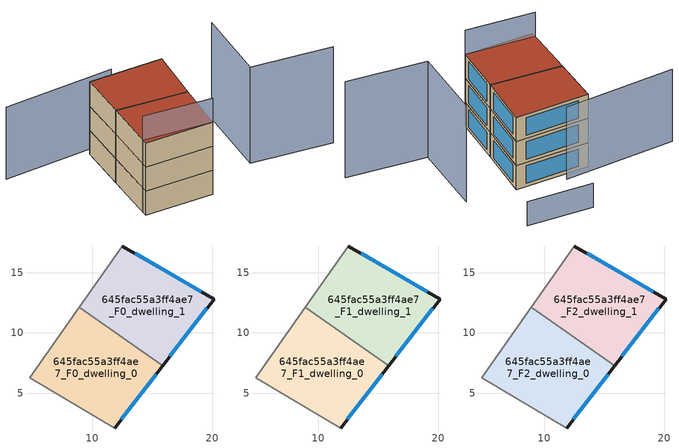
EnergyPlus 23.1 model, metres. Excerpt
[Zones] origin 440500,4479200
645fac55a3ff4ae7_F0_dwelling_0
 floor ground (EU_floor_Construction): 15.86,7.28 11.86,2.11 4.83,6.27 8.93,12.13 z0
 wall outside (EU_wall_Construction): 11.86,2.11 15.86,7.28 z0:3
 wall adiabatic (EU_wall_Construction): 8.93,12.13 4.83,6.27 11.86,2.11 z0:3
 wall to 645fac55a3ff4ae7_F0_dwelling_1 (EU_wall_Construction): 15.86,7.28 8.93,12.13 z0:3
 window (EU_Window_Construction): 12.42,2.82 15.31,6.56 z0.42:2.58
645fac55a3ff4ae7_F0_dwelling_1
 floor ground (EU_floor_Construction): 20.13,12.81 15.86,7.28 8.93,12.13 12.5,17.23 z0
 wall outside (EU_wall_Construction): 15.86,7.28 20.13,12.81 12.5,17.23 z0:3
 wall adiabatic (EU_wall_Construction): 12.5,17.23 8.93,12.13 z0:3
 window (EU_Window_Construction): 19.07,13.42 13.56,16.62 / 16.46,8.05 19.54,12.04 z0.42:2.58
645fac55a3ff4ae7_F1_dwelling_0
 floor to 645fac55a3ff4ae7_F0_dwelling_0 (EU_floor_Construction): 15.86,7.28 11.86,2.11 4.83,6.27 8.93,12.13 z3
 wall outside (EU_wall_Construction): 11.86,2.11 15.86,7.28 z3:6
 wall adiabatic (EU_wall_Construction): 8.93,12.13 4.83,6.27 11.86,2.11 z3:6
 wall to 645fac55a3ff4ae7_F1_dwelling_1 (EU_wall_Construction): 15.86,7.28 8.93,12.13 z3:6
 window (EU_Window_Construction): 12.42,2.82 15.31,6.56 z3.42:5.58
645fac55a3ff4ae7_F1_dwelling_1
 floor to 645fac55a3ff4ae7_F0_dwelling_1 (EU_floor_Construction): 20.13,12.81 15.86,7.28 8.93,12.13 12.5,17.23 z3
 wall outside (EU_wall_Construction): 15.86,7.28 20.13,12.81 12.5,17.23 z3:6
 wall adiabatic (EU_wall_Construction): 12.5,17.23 8.93,12.13 z3:6
 window (EU_Window_Construction): 19.07,13.42 13.56,16.62 / 16.46,8.05 19.54,12.04 z3.42:5.58
645fac55a3ff4ae7_F2_dwelling_0
 floor to 645fac55a3ff4ae7_F1_dwelling_0 (EU_floor_Construction): 15.86,7.28 11.86,2.11 4.83,6.27 8.93,12.13 z6
 wall outside (EU_wall_Construction): 11.86,2.11 15.86,7.28 z6:9
 wall adiabatic (EU_wall_Construction): 8.93,12.13 4.83,6.27 11.86,2.11 z6:9
 wall to 645fac55a3ff4ae7_F2_dwelling_1 (EU_wall_Construction): 15.86,7.28 8.93,12.13 z6:9
 window (EU_Window_Construction): 12.42,2.82 15.31,6.56 z6.42:8.58
 roof outside (EU_roof_Construction): 11.86,2.11 15.86,7.28 8.93,12.13 4.83,6.27 z9
645fac55a3ff4ae7_F2_dwelling_1
 floor to 645fac55a3ff4ae7_F1_dwelling_1 (EU_floor_Construction): 20.13,12.81 15.86,7.28 8.93,12.13 12.5,17.23 z6
 wall outside (EU_wall_Construction): 15.86,7.28 20.13,12.81 12.5,17.23 z6:9
 wall adiabatic (EU_wall_Construction): 12.5,17.23 8.93,12.13 z6:9
 window (EU_Window_Construction): 19.07,13.42 13.56,16.62 / 16.46,8.05 19.54,12.04 z6.42:8.58
 roof outside (EU_roof_Construction): 15.86,7.28 20.13,12.81 12.5,17.23 8.93,12.13 z9
shading: 26.85,-4.1 19.09,1.58 / 19.09,1.58 24.77,9.35 / 5.21,6.81 11.87,2.1 z0:12; 3.91,22.55 15.76,16.46 z0:9; 25.8,17.24 19.27,21.57 z0:3
[Building]
EU S2 Campaign: North Axis=0; Terrain=City; Solar Distribution=FullExterior
[Site:Location]
Madrid: Latitude=40.5; Longitude=-3.5; Time Zone=1; Elevation=609
[SizingPeriod:WeatherFileDays]
AnnualSizingPeriod: Begin Month=1; Begin Day of Month=1; End Month=12; End Day of Month=31; Day of Week for Start Day=Monday; Use Weather File Daylight Saving Period=No; Use Weather File Rain and Snow Indicators=No
[MATERIAL]
EU_InternalMass_Material: Roughness=MediumRough; Thickness=0.1; Conductivity=1; Density=1800; Specific Heat=900; Thermal Absorptance=0.9; Solar Absorptance=0.7; Visible Absorptance=0.7
[MATERIAL:NOMASS] Roughness=MediumRough; Thermal Absorptance=0.9; Solar Absorptance=0.7; Visible Absorptance=0.7
Name | Thermal Resistance
EU_wall_NoMass | 1.60022
EU_roof_NoMass | 1.57597
EU_floor_NoMass | 0.470652
[WINDOWMATERIAL:SIMPLEGLAZINGSYSTEM]
EU_Window_SimpleGlazing: UFactor=3.28802; Solar Heat Gain Coefficient=0.85; Visible Transmittance=0.85
[CONSTRUCTION]
EU_wall_Construction: EU_wall_NoMass
EU_roof_Construction: EU_roof_NoMass
EU_floor_Construction: EU_floor_NoMass
EU_InternalMass_Construction: EU_InternalMass_Material
EU_Window_Construction: EU_Window_SimpleGlazing
[ZONE] Type=1; Multiplier=1; Ceiling Height=autocalculate; Floor Area=autocalculate; Part of Total Floor Area=Yes
Name | Volume
645fac55a3ff4ae7_F0_dwelling_0 | 170.492
645fac55a3ff4ae7_F1_dwelling_0; 645fac55a3ff4ae7_F2_dwelling_0 | 170.491
645fac55a3ff4ae7_F0_dwelling_1 | 170.489
645fac55a3ff4ae7_F1_dwelling_1; 645fac55a3ff4ae7_F2_dwelling_1 | 170.49
[INTERNALMASS] Construction=EU_InternalMass_Construction
Name | Zone or ZoneList | Surface Area
645fac55a3ff4ae7_F0_dwelling_0_EU_InternalMass | 645fac55a3ff4ae7_F0_dwelling_0 | 56.8305
645fac55a3ff4ae7_F0_dwelling_1_EU_InternalMass | 645fac55a3ff4ae7_F0_dwelling_1 | 56.8298
645fac55a3ff4ae7_F1_dwelling_0_EU_InternalMass | 645fac55a3ff4ae7_F1_dwelling_0 | 56.8305
645fac55a3ff4ae7_F1_dwelling_1_EU_InternalMass | 645fac55a3ff4ae7_F1_dwelling_1 | 56.8298
645fac55a3ff4ae7_F2_dwelling_0_EU_InternalMass | 645fac55a3ff4ae7_F2_dwelling_0 | 56.8305
645fac55a3ff4ae7_F2_dwelling_1_EU_InternalMass | 645fac55a3ff4ae7_F2_dwelling_1 | 56.8298
[OTHEREQUIPMENT] Fuel Type=Electricity; Design Level Calculation Method=Watts/Area; Power per Zone Floor Area=1; Fraction Latent=0; Fraction Radiant=0; Fraction Lost=0; Carbon Dioxide Generation Rate=0; EndUse Subcategory=EU_Step8_InternalGains
Name | Zone or ZoneList or Space or SpaceList | Schedule
EU_Step8_InternalGain_645fac55a3ff4ae7_F0_dwelling_0_f000 | 645fac55a3ff4ae7_F0_dwelling_0 | EU_Step8_GainSchedule_645fac55a3ff4ae7_F0_dwelling_0_f000
EU_Step8_InternalGain_645fac55a3ff4ae7_F0_dwelling_1_f000 | 645fac55a3ff4ae7_F0_dwelling_1 | EU_Step8_GainSchedule_645fac55a3ff4ae7_F0_dwelling_1_f000
EU_Step8_InternalGain_645fac55a3ff4ae7_F1_dwelling_0_f000 | 645fac55a3ff4ae7_F1_dwelling_0 | EU_Step8_GainSchedule_645fac55a3ff4ae7_F1_dwelling_0_f000
EU_Step8_InternalGain_645fac55a3ff4ae7_F1_dwelling_1_f000 | 645fac55a3ff4ae7_F1_dwelling_1 | EU_Step8_GainSchedule_645fac55a3ff4ae7_F1_dwelling_1_f000
EU_Step8_InternalGain_645fac55a3ff4ae7_F2_dwelling_0_f000 | 645fac55a3ff4ae7_F2_dwelling_0 | EU_Step8_GainSchedule_645fac55a3ff4ae7_F2_dwelling_0_f000
EU_Step8_InternalGain_645fac55a3ff4ae7_F2_dwelling_1_f000 | 645fac55a3ff4ae7_F2_dwelling_1 | EU_Step8_GainSchedule_645fac55a3ff4ae7_F2_dwelling_1_f000
[ZONEVENTILATION:DESIGNFLOWRATE] Schedule=EU_AlwaysOn; Design Flow Rate Calculation Method=AirChanges/Hour; Air Changes per Hour=0.480704; Ventilation Type=Natural; Fan Pressure Rise=0; Fan Total Efficiency=1; Constant Term Coefficient=1; Temperature Term Coefficient=0; Velocity Term Coefficient=0; Velocity Squared Term Coefficient=0; Minimum Indoor Temperature=-100; Maximum Indoor Temperature=100; Delta Temperature=-100; Minimum Outdoor Temperature=-100; Maximum Outdoor Temperature=100; Maximum Wind Speed=40
Name | Zone or ZoneList or Space or SpaceList
EU_ConstantAir_645fac55a3ff4ae7_F0_dwelling_0 | 645fac55a3ff4ae7_F0_dwelling_0
EU_ConstantAir_645fac55a3ff4ae7_F0_dwelling_1 | 645fac55a3ff4ae7_F0_dwelling_1
EU_ConstantAir_645fac55a3ff4ae7_F1_dwelling_0 | 645fac55a3ff4ae7_F1_dwelling_0
EU_ConstantAir_645fac55a3ff4ae7_F1_dwelling_1 | 645fac55a3ff4ae7_F1_dwelling_1
EU_ConstantAir_645fac55a3ff4ae7_F2_dwelling_0 | 645fac55a3ff4ae7_F2_dwelling_0
EU_ConstantAir_645fac55a3ff4ae7_F2_dwelling_1 | 645fac55a3ff4ae7_F2_dwelling_1
[HVACTEMPLATE:THERMOSTAT] Constant Heating Setpoint=20; Constant Cooling Setpoint=50
EU_HeatOnly_645fac55a3ff4ae7_F0_dwelling_0; EU_HeatOnly_645fac55a3ff4ae7_F0_dwelling_1; EU_HeatOnly_645fac55a3ff4ae7_F1_dwelling_0; EU_HeatOnly_645fac55a3ff4ae7_F1_dwelling_1; EU_HeatOnly_645fac55a3ff4ae7_F2_dwelling_0; EU_HeatOnly_645fac55a3ff4ae7_F2_dwelling_1
[HVACTEMPLATE:ZONE:IDEALLOADSAIRSYSTEM] System Availability Schedule=EU_AlwaysOn; Maximum Heating Supply Air Temperature=50; Minimum Cooling Supply Air Temperature=13; Maximum Heating Supply Air Humidity Ratio=0.0156; Minimum Cooling Supply Air Humidity Ratio=0.0077; Heating Limit=NoLimit; Cooling Limit=NoLimit; Heating Availability Schedule=EU_AlwaysOn; Cooling Availability Schedule=EU_CoolingOff; Dehumidification Control Type=ConstantSensibleHeatRatio; Cooling Sensible Heat Ratio=0.7; Dehumidification Setpoint=60; Humidification Control Type=None; Humidification Setpoint=30; Outdoor Air Method=None; Outdoor Air Flow Rate per Person=0.00944; Outdoor Air Flow Rate per Zone Floor Area=0; Outdoor Air Flow Rate per Zone=0; Demand Controlled Ventilation Type=None; Outdoor Air Economizer Type=NoEconomizer; Heat Recovery Type=None; Sensible Heat Recovery Effectiveness=0.7; Latent Heat Recovery Effectiveness=0.65
Name | Template Thermostat
645fac55a3ff4ae7_F0_dwelling_0 | EU_HeatOnly_645fac55a3ff4ae7_F0_dwelling_0
645fac55a3ff4ae7_F0_dwelling_1 | EU_HeatOnly_645fac55a3ff4ae7_F0_dwelling_1
645fac55a3ff4ae7_F1_dwelling_0 | EU_HeatOnly_645fac55a3ff4ae7_F1_dwelling_0
645fac55a3ff4ae7_F1_dwelling_1 | EU_HeatOnly_645fac55a3ff4ae7_F1_dwelling_1
645fac55a3ff4ae7_F2_dwelling_0 | EU_HeatOnly_645fac55a3ff4ae7_F2_dwelling_0
645fac55a3ff4ae7_F2_dwelling_1 | EU_HeatOnly_645fac55a3ff4ae7_F2_dwelling_1
[SIZING:ZONE] Zone Cooling Design Supply Air Temperature Input Method=SupplyAirTemperature; Zone Cooling Design Supply Air Temperature=13; Zone Heating Design Supply Air Temperature Input Method=SupplyAirTemperature; Zone Heating Design Supply Air Temperature=50; Zone Cooling Design Supply Air Humidity Ratio=0.008; Zone Heating Design Supply Air Humidity Ratio=0.008; Cooling Design Air Flow Method=DesignDay; Cooling Design Air Flow Rate=0; Cooling Minimum Air Flow per Zone Floor Area=0.000762; Cooling Minimum Air Flow=0; Cooling Minimum Air Flow Fraction=0.2; Heating Design Air Flow Method=DesignDay; Heating Design Air Flow Rate=0; Heating Maximum Air Flow per Zone Floor Area=0.002032; Heating Maximum Air Flow=0.141576; Heating Maximum Air Flow Fraction=0.3; Account for Dedicated Outdoor Air System=No; Dedicated Outdoor Air System Control Strategy=NeutralSupplyAir; Dedicated Outdoor Air Low Setpoint Temperature for Design=autosize; Dedicated Outdoor Air High Setpoint Temperature for Design=autosize; Zone Load Sizing Method=Sensible Load Only No Latent Load; Zone Latent Cooling Design Supply Air Humidity Ratio Input Method=HumidityRatioDifference; Zone Cooling Design Supply Air Humidity Ratio Difference=0.005; Zone Latent Heating Design Supply Air Humidity Ratio Input Method=HumidityRatioDifference; Zone Humidification Design Supply Air Humidity Ratio Difference=0.005
645fac55a3ff4ae7_F0_dwelling_0; 645fac55a3ff4ae7_F0_dwelling_1; 645fac55a3ff4ae7_F1_dwelling_0; 645fac55a3ff4ae7_F1_dwelling_1; 645fac55a3ff4ae7_F2_dwelling_0; 645fac55a3ff4ae7_F2_dwelling_1
[SCHEDULE:CONSTANT]
Name | Hourly Value
EU_AlwaysOn | 1
EU_CoolingOff | 0
[SCHEDULE:FILE] Column Number=1; Rows to Skip at Top=0; Number of Hours of Data=8760; Column Separator=Comma; Interpolate to Timestep=No; Minutes per Item=60; Adjust Schedule for Daylight Savings=Yes
Name | File
EU_Step8_GainSchedule_645fac55a3ff4ae7_F0_dwelling_0_f000 | ../../schedules/645fac55a3ff4ae7/645fac55a3ff4ae7_F0_dwelling_0_f000_gain.csv
EU_Step8_GainSchedule_645fac55a3ff4ae7_F0_dwelling_1_f000 | ../../schedules/645fac55a3ff4ae7/645fac55a3ff4ae7_F0_dwelling_1_f000_gain.csv
EU_Step8_GainSchedule_645fac55a3ff4ae7_F1_dwelling_0_f000 | ../../schedules/645fac55a3ff4ae7/645fac55a3ff4ae7_F1_dwelling_0_f000_gain.csv
EU_Step8_GainSchedule_645fac55a3ff4ae7_F1_dwelling_1_f000 | ../../schedules/645fac55a3ff4ae7/645fac55a3ff4ae7_F1_dwelling_1_f000_gain.csv
EU_Step8_GainSchedule_645fac55a3ff4ae7_F2_dwelling_0_f000 | ../../schedules/645fac55a3ff4ae7/645fac55a3ff4ae7_F2_dwelling_0_f000_gain.csv
EU_Step8_GainSchedule_645fac55a3ff4ae7_F2_dwelling_1_f000 | ../../schedules/645fac55a3ff4ae7/645fac55a3ff4ae7_F2_dwelling_1_f000_gain.csv
